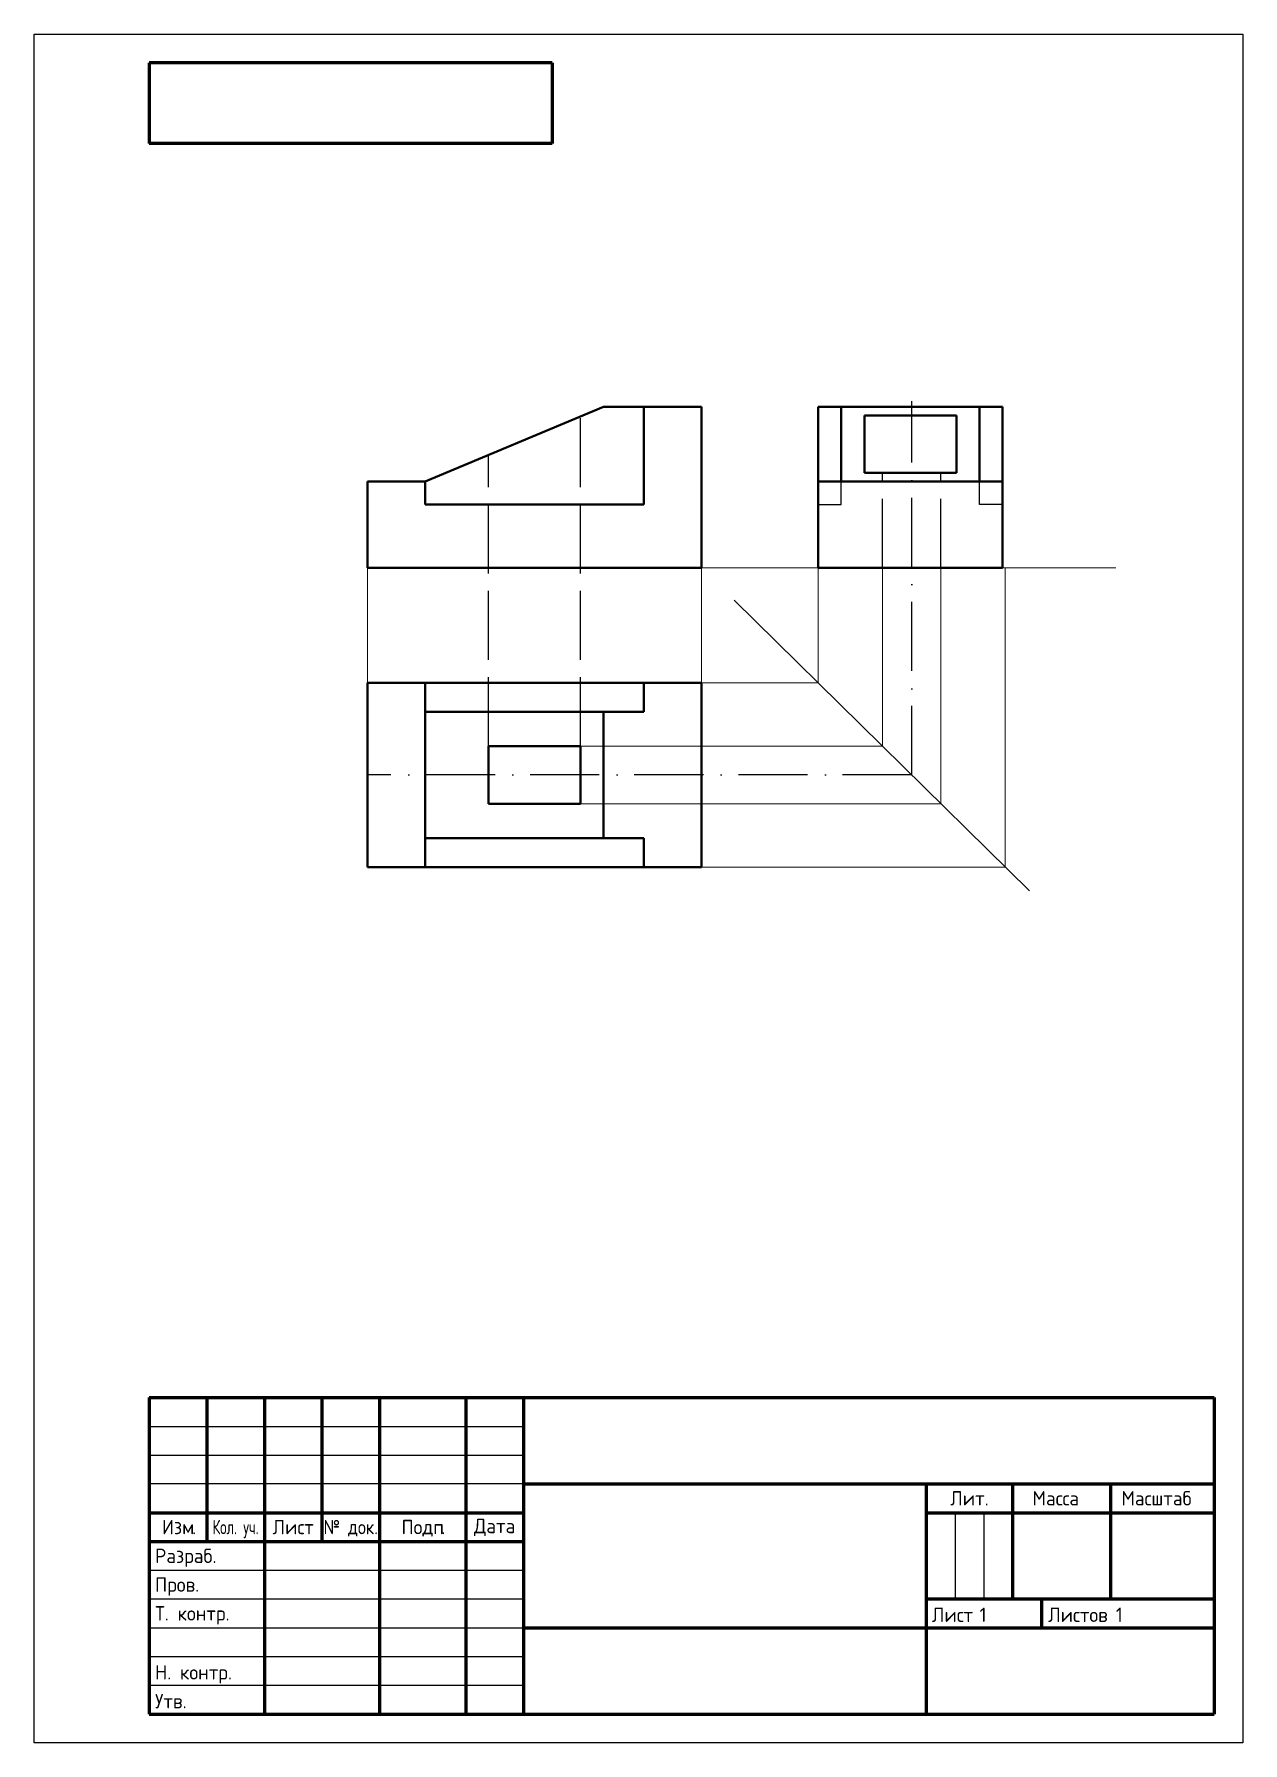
# Model space of a CAD drawing. Header units: millimetres. Extents: x 1892 to 2102, y 3486 to 3783.
import ezdxf
from ezdxf.enums import TextEntityAlignment as Align

# ---------------------------------------------------------------- set-up
doc = ezdxf.new("R2010")
doc.units = ezdxf.units.MM
doc.linetypes.add('ACAD_ISO02W100', pattern=[15, 12, -3])
doc.linetypes.add('ACAD_ISO10W100', pattern=[18, 12, -3, 0, -3])
doc.layers.add('Контур', color=7, linetype='Continuous', lineweight=40)
doc.layers.add('Тонкие', color=7, linetype='Continuous', lineweight=0)
doc.layers.add('Оси', color=100, linetype='ACAD_ISO10W100')
doc.layers.add('Пунктир', color=150, linetype='ACAD_ISO02W100')
doc.styles.add('GOST-2.304_Type-B', font='GOST Common.ttf')
doc.styles.get("Standard").update_dxf_attribs({"font": 'arial.ttf'})

# ---------------------------------------------------------------- blocks, each defined once
blk = doc.blocks.new('ACAD_SPDS_TB_08')
at = {"linetype": 'Continuous', "lineweight": 60}
for p, q in [((0, 0), (0, -14)), ((70, 0), (0, 0)), ((70, 0), (70, -14)), ((70, -14), (0, -14))]:
    blk.add_line(p, q, dxfattribs=at)
at = {"style": 'GOST-2.304_Type-B', "flags": 8}
blk.add_attdef('ОБОЗНАЧЕНИЕ_ДОКУМЕНТА', text='', height=5, dxfattribs=at).set_placement((35, -7), align=Align.MIDDLE_CENTER)
at = {"style": 'GOST-2.304_Type-B', "flags": 1}
blk.add_attdef('ИДЕНТИФИКАТОР_НАДПИСИ', (-0.4, -20.95), '', height=2.5, dxfattribs=at)
blk = doc.blocks.new('ACAD_SPDS_TB_06')
at = {"linetype": 'Continuous', "lineweight": 60}
for p, q in [((-185, 55), (0, 55)), ((-185, 55), (-185, 0)), ((-175, 55), (-175, 30)), ((-165, 55), (-165, 0)), ((-155, 55), (-155, 30)), ((-145, 55), (-145, 0)), ((-130, 55), (-130, 0)), ((-120, 55), (-120, 0)), ((0, 55), (0, 0)), ((-120, 40), (0, 40)), ((-185, 35), (-120, 35)), ((-185, 30), (-120, 30)), ((-120, 15), (0, 15)), ((-185, 0), (0, 0))]:
    blk.add_line(p, q, dxfattribs=at)
at = {"linetype": 'Continuous', "lineweight": 25}
for p, q in [((-185, 50), (-120, 50)), ((-185, 45), (-120, 45)), ((-185, 25), (-120, 25)), ((-185, 20), (-120, 20)), ((-185, 15), (-120, 15)), ((-185, 10), (-120, 10)), ((-185, 5), (-120, 5))]:
    blk.add_line(p, q, dxfattribs=at)
at = {"lineweight": 25}
blk.add_line((-120, 40), (-185, 40), dxfattribs=at)
at = {"lineweight": 60}
for p, q in [((-50, 40), (-50, 0)), ((-35, 40), (-35, 20)), ((-18, 40), (-18, 20)), ((-50, 35), (0, 35)), ((-50, 20), (0, 20)), ((-30, 20), (-30, 15))]:
    blk.add_line(p, q, dxfattribs=at)
for p, q in [((-45, 35), (-45, 20)), ((-40, 35), (-40, 20)), ((-130, 20), (-120, 20))]:
    blk.add_line(p, q)
at = {"style": 'GOST-2.304_Type-B'}
for s, p in [('Изм', (-180, 31.25)), ('Лист', (-160, 31.25)), ('Подп', (-137.5, 31.25)), ('Дата', (-125, 31.44))]:
    blk.add_text(s, height=2.5, dxfattribs=at).set_placement(p, align=Align.CENTER)
at = {"style": 'GOST-2.304_Type-B', "width": 0.70447}
blk.add_text('Кол. уч.', height=2.5, dxfattribs=at).set_placement((-174, 31.25), (-166, 31.25), align=Align.FIT)
at = {"style": 'GOST-2.304_Type-B', "width": 0.9}
blk.add_text('№ док.', height=2.5, dxfattribs=at).set_placement((-150, 31.25), align=Align.CENTER)
at = {"style": 'GOST-2.304_Type-B'}
for s, p in [('.', (-177.56, 31.25)), ('.', (-134.25, 31.25)), ('Разраб.', (-184, 26.25)), ('Пров.', (-184, 21.25)), ('Т. контр.', (-184, 16.25)), ('Лист', (-49.02, 16)), ('Листов', (-28.83, 16)), ('Н. контр.', (-184, 6)), ('Утв.', (-184, 1))]:
    blk.add_text(s, height=2.5, dxfattribs=at).set_placement(p)
at = {"linetype": 'Continuous', "char_height": 2.5, "attachment_point": 5, "style": 'GOST-2.304_Type-B'}
for s, insert, width in [('Лит.', (-42.5, 37.5), 14), ('Масса', (-27.5, 37.5), 14), ('Масштаб', (-10, 37.5), 19)]:
    blk.add_mtext(s, dxfattribs=dict(at, insert=insert, width=width))
at = {"style": 'GOST-2.304_Type-B'}
for tag, p, flags in [('ИДЕНТИФИКАТОР_НАДПИСИ', (-185.34, 60.88), 1), ('ЛИСТ', (-40.73, 16), 8), ('ЛИСТОВ', (-17.07, 16), 8)]:
    blk.add_attdef(tag, p, '', height=2.5, dxfattribs=dict(at, flags=flags))
at = {"style": 'GOST-2.304_Type-B', "flags": 8}
for tag, p in [('ИЗМ_4', (-180, 51)), ('ИЗМ_4_КОЛ_УЧ', (-170, 51)), ('ИЗМ_4_ЛИСТ', (-160, 51)), ('ИЗМ_4_N_ДОК', (-150, 51)), ('ИЗМ_4_ДАТА', (-125, 51)), ('ИЗМ_3', (-180, 46)), ('ИЗМ_3_КОЛ_УЧ', (-170, 46)), ('ИЗМ_3_ЛИСТ', (-160, 46)), ('ИЗМ_3_N_ДОК', (-150, 46)), ('ИЗМ_3_ДАТА', (-125, 46)), ('ИЗМ_2', (-180, 41)), ('ИЗМ_2_КОЛ_УЧ', (-170, 41)), ('ИЗМ_2_ЛИСТ', (-160, 41)), ('ИЗМ_2_N_ДОК', (-150, 41)), ('ИЗМ_2_ДАТА', (-125, 41)), ('ИЗМ_1', (-180, 36)), ('ИЗМ_1_КОЛ_УЧ', (-170, 36)), ('ИЗМ_1_ЛИСТ', (-160, 36)), ('ИЗМ_1_N_ДОК', (-150, 36)), ('ИЗМ_1_ДАТА', (-125, 36)), ('РАЗРАБ_ФИО', (-155, 26)), ('РАЗРАБ_ДАТА', (-125, 26)), ('ПРОВ_ФИО', (-155, 21)), ('ПРОВ_ДАТА', (-125, 21)), ('ТКОНТР_ФИО', (-155, 16)), ('ТКОНТР_ДАТА', (-125, 16)), ('ДОЛЖНОСТЬ_1', (-175, 11)), ('ДОЛЖНОСТЬ_1_ФИО', (-155, 11)), ('ДОЛЖНОСТЬ_1_ДАТА', (-125, 11)), ('НКОНТР_ФИО', (-155, 6)), ('НКОНТР_ДАТА', (-125, 6)), ('УТВ_ФИО', (-155, 1)), ('УТВ_ДАТА', (-125, 1))]:
    blk.add_attdef(tag, text='', height=2.5, dxfattribs=at).set_placement(p, align=Align.CENTER)
at = {"style": 'GOST-2.304_Type-B'}
blk.add_attdef('ОБОЗНАЧЕНИЕ_ДОКУМЕНТА', text='', height=5, dxfattribs=at).set_placement((-60, 47.5), align=Align.MIDDLE_CENTER)
at = {"lineweight": 30, "flags": 104}
for tag, p in [('НАИМЕНОВАНИЕ_ДОКУМЕНТА', (-85, 27.5)), ('ОБОЗНАЧЕНИЕ_МАТЕРИАЛА', (-85, 7.5)), ('НАИМЕНОВАНИЕ_ПРЕДПРИЯТИЯ', (-25, 7.5))]:
    blk.add_attdef(tag, text='', height=3.5, dxfattribs=at).set_placement(p, align=Align.MIDDLE_CENTER)
at = {"style": 'GOST-2.304_Type-B', "flags": 8}
for tag, p in [('Л1', (-47.5, 27.5)), ('Л2', (-42.5, 27.5)), ('Л3', (-37.5, 27.5)), ('МАССА', (-26.5, 27.5)), ('МАСШТАБ', (-9, 27.5))]:
    blk.add_attdef(tag, text='', height=2.5, dxfattribs=at).set_placement(p, align=Align.MIDDLE_CENTER)

msp = doc.modelspace()

# ---------------------------------------------------------------- linework, layer by layer
msp.add_lwpolyline([(1892.01, 3485.79), (1892.01, 3782.79), (2102.01, 3782.79), (2102.01, 3485.79), (1892.01, 3485.79)])
at = {"layer": 'Контур'}
for p, q in [((1959.95, 3705.02), (1990.95, 3718.02)), ((1997.95, 3718.02), (1990.95, 3718.02)), ((2007.95, 3718.02), (1997.95, 3718.02)), ((1997.95, 3718.02), (1997.95, 3701.02)), ((2007.95, 3690.02), (2007.95, 3718.02)), ((2028.25, 3690.02), (2028.25, 3718.02)), ((2028.25, 3718.02), (2060.25, 3718.02)), ((2032.25, 3705.02), (2032.25, 3718.02)), ((2036.25, 3716.52), (2052.25, 3716.52)), ((2036.25, 3706.52), (2036.25, 3716.52)), ((2052.25, 3716.52), (2052.25, 3706.52)), ((2056.25, 3705.02), (2056.25, 3718.02)), ((2060.25, 3718.02), (2060.25, 3690.02)), ((1949.95, 3690.02), (1949.95, 3705.02)), ((1949.95, 3705.02), (1959.95, 3705.02)), ((1959.95, 3705.02), (1959.95, 3701.02)), ((2028.25, 3705.02), (2060.25, 3705.02)), ((2039.41, 3706.52), (2036.25, 3706.52)), ((2052.25, 3706.52), (2036.25, 3706.52)), ((2039.41, 3706.52), (2049.55, 3706.52)), ((2049.55, 3706.52), (2039.41, 3706.52)), ((1997.95, 3701.02), (1959.95, 3701.02)), ((1949.95, 3690.02), (2007.95, 3690.02)), ((2060.25, 3690.02), (2028.25, 3690.02)), ((1949.95, 3670.02), (2007.95, 3670.02)), ((1949.95, 3638.02), (1949.95, 3670.02)), ((1949.95, 3670.02), (1959.95, 3670.02)), ((1959.95, 3670.02), (1959.95, 3638.02)), ((1997.95, 3665.02), (1997.95, 3670.02)), ((2007.95, 3670.02), (2007.95, 3638.02)), ((1959.95, 3643.02), (1959.95, 3665.02)), ((1959.95, 3665.02), (1997.95, 3665.02)), ((1990.95, 3665.02), (1990.95, 3643.02)), ((1990.95, 3665.02), (1990.95, 3659.02)), ((1970.95, 3649.02), (1970.95, 3659.02)), ((1986.95, 3659.02), (1970.95, 3659.02)), ((1986.95, 3649.02), (1986.95, 3659.02)), ((1986.95, 3659.02), (1986.95, 3654.02)), ((1986.95, 3654.02), (1986.95, 3654.02)), ((1986.95, 3649.02), (1970.95, 3649.02)), ((1990.95, 3643.02), (1990.95, 3649.02)), ((1997.95, 3643.02), (1959.95, 3643.02)), ((1997.95, 3638.02), (1997.95, 3643.02)), ((2007.95, 3638.02), (1949.95, 3638.02)), ((1949.95, 3638.02), (1970.95, 3638.02)), ((2007.95, 3638.02), (1986.95, 3638.02)), ((2007.95, 3638.02), (1997.95, 3638.02))]:
    msp.add_line(p, q, dxfattribs=at)
at = {"layer": 'Оси'}
for q in [(2044.48, 3719.02), (1949.95, 3654.02)]:
    msp.add_line((2044.48, 3654.02), q, dxfattribs=at)
at = {"layer": 'Пунктир'}
for p, q in [((1986.95, 3659.02), (1986.95, 3716.34)), ((1970.95, 3659.02), (1970.95, 3709.63)), ((2032.25, 3701.02), (2032.25, 3705.02)), ((2039.41, 3690.02), (2039.41, 3706.52)), ((2049.55, 3690.02), (2049.55, 3706.52)), ((2056.25, 3701.02), (2056.25, 3705.02)), ((2028.25, 3701.02), (2032.25, 3701.02)), ((2060.25, 3701.02), (2056.25, 3701.02))]:
    msp.add_line(p, q, dxfattribs=at)
at = {"layer": 'Тонкие'}
for p, q in [((2028.25, 3718.02), (2044.25, 3718.02)), ((2028.25, 3718.02), (2036.25, 3718.02)), ((2060.25, 3718.02), (2052.25, 3718.02)), ((1949.95, 3690.02), (2079.95, 3690.02)), ((1949.95, 3690.02), (1949.95, 3670.02)), ((2007.95, 3690.02), (2007.95, 3670.02)), ((2028.25, 3670.02), (2028.25, 3690.02)), ((2039.41, 3659.02), (2039.41, 3690.02)), ((2049.55, 3649.02), (2049.55, 3690.02)), ((2060.72, 3638.02), (2060.72, 3690.02)), ((2013.65, 3684.4), (2064.93, 3633.86)), ((2007.95, 3670.02), (2028.25, 3670.02)), ((1986.95, 3659.02), (2039.41, 3659.02)), ((1986.95, 3649.02), (2049.55, 3649.02)), ((2007.95, 3638.02), (2060.72, 3638.02))]:
    msp.add_line(p, q, dxfattribs=at)

# ---------------------------------------------------------------- block references
ref = msp.add_blockref('ACAD_SPDS_TB_06', (2097.01, 3490.79))
ref.add_attrib('ЛИСТ', '1', (2056.28, 3506.79), dxfattribs={"height": 2.5, "style": 'GOST-2.304_Type-B'})
ref.add_attrib('ЛИСТОВ', '1', (2079.94, 3506.79), dxfattribs={"height": 2.5, "style": 'GOST-2.304_Type-B'})
at = {"layer": 'Контур'}
msp.add_blockref('ACAD_SPDS_TB_08', (1912.01, 3777.79), dxfattribs=at)

doc.saveas('drawing.dxf')
